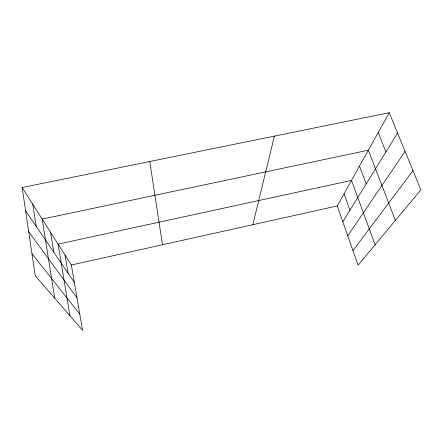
<?xml version="1.0" encoding="UTF-8"?>
<svg xmlns="http://www.w3.org/2000/svg" width="443" height="443" viewBox="0 0 443 443"><rect width="100%" height="100%" fill="white"/><g stroke="black" fill="none" stroke-linecap="round" stroke-linejoin="round"><path stroke-width="0.66" d="M252.837 224.69L274.416 136.106M337.278 205.94L389.259 112.694L420.85 189.881L358.082 265.213L337.278 205.94L71.334 265.003L22.15 187.527L389.259 112.694M342.827 221.744L397.592 133.061M347.766 235.826L405.074 151.34M352.955 250.6L412.981 170.649M31.974 253.689L79.79 314.181M28.695 231.595L76.988 297.89M25.594 210.73L74.324 282.385M378.206 132.518L385.914 151.971M395.383 220.442L368.349 150.205L42.19 219.102L54.716 298.189M359.5 166.075L366.189 183.917M375.088 244.796L351.509 180.406L58.077 244.121L69.966 315.776M344.056 193.779L349.942 210.22M71.334 265.003L82.564 330.306L35.246 275.734L22.15 187.527M65.043 255.09L68.111 273.253M50.568 232.298L53.802 252.211M32.788 204.284L36.171 226.279M149.773 161.512L162.481 244.757"/></g></svg>
